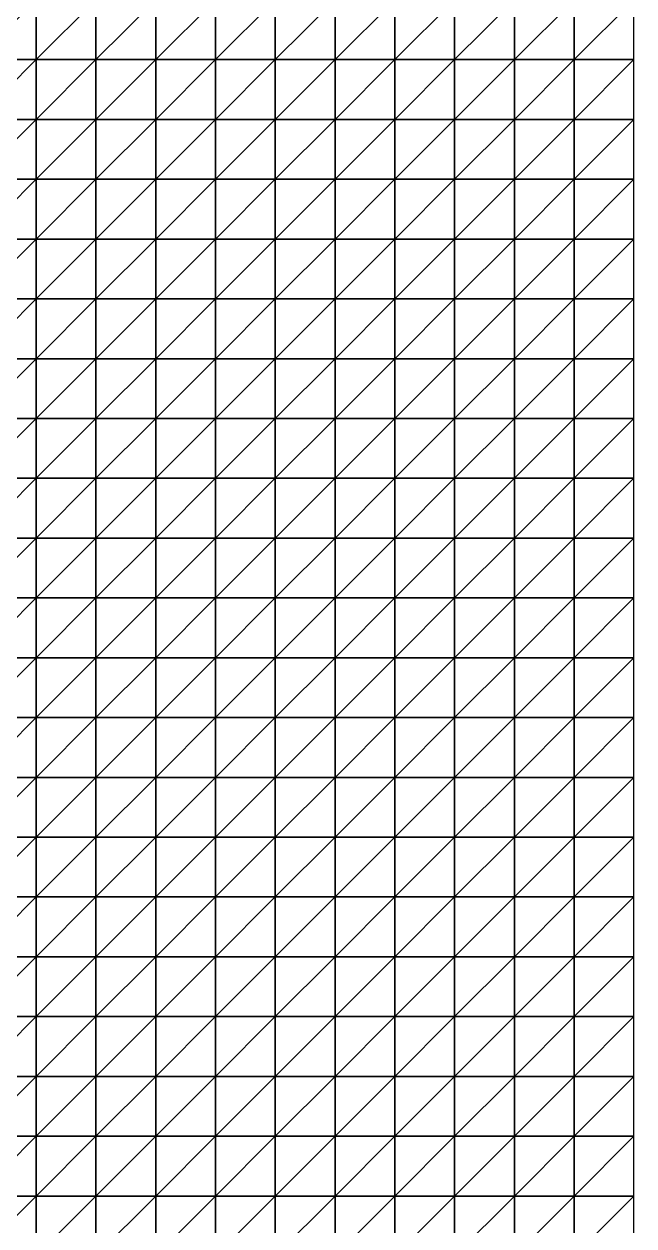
# Model space of a CAD drawing. Header units: metres. Extents: x 351000 to 353000, y 7455000 to 7457000.
# Drawn here: x 352745 to 353000, y 7455988 to 7456490 of the extents above; entities that cross this region are included whole.
import ezdxf

# ---------------------------------------------------------------- set-up
doc = ezdxf.new("R2010")
doc.units = ezdxf.units.M

msp = doc.modelspace()

# ---------------------------------------------------------------- linework, layer by layer
at = {"layer": 'BASE_OF_OXIDE_BOX'}
for points in [[(352725, 7456475, 1250.03), (352750, 7456475, 1246.59), (352750, 7456500, 1251.42)], [(352725, 7456475, 1250.03), (352750, 7456500, 1251.42), (352725, 7456500, 1251.82)], [(352750, 7456475, 1246.59), (352775, 7456475, 1240.62), (352775, 7456500, 1245.31)], [(352750, 7456475, 1246.59), (352775, 7456500, 1245.31), (352750, 7456500, 1251.42)], [(352775, 7456475, 1240.62), (352800, 7456475, 1233.54), (352800, 7456500, 1236.79)], [(352775, 7456475, 1240.62), (352800, 7456500, 1236.79), (352775, 7456500, 1245.31)], [(352800, 7456475, 1233.54), (352825, 7456475, 1226.36), (352825, 7456500, 1227.13)], [(352800, 7456475, 1233.54), (352825, 7456500, 1227.13), (352800, 7456500, 1236.79)], [(352825, 7456475, 1226.36), (352850, 7456475, 1219.73), (352850, 7456500, 1217.49)], [(352825, 7456475, 1226.36), (352850, 7456500, 1217.49), (352825, 7456500, 1227.13)], [(352850, 7456475, 1219.73), (352875, 7456475, 1214.16), (352875, 7456500, 1208.99)], [(352850, 7456475, 1219.73), (352875, 7456500, 1208.99), (352850, 7456500, 1217.49)], [(352875, 7456475, 1214.16), (352900, 7456475, 1210.12), (352900, 7456500, 1202.63)], [(352875, 7456475, 1214.16), (352900, 7456500, 1202.63), (352875, 7456500, 1208.99)], [(352900, 7456475, 1210.12), (352925, 7456475, 1207.95), (352925, 7456500, 1199.06)], [(352900, 7456475, 1210.12), (352925, 7456500, 1199.06), (352900, 7456500, 1202.63)], [(352925, 7456475, 1207.95), (352950, 7456475, 1207.69), (352950, 7456500, 1198.29)], [(352925, 7456475, 1207.95), (352950, 7456500, 1198.29), (352925, 7456500, 1199.06)], [(352950, 7456475, 1207.69), (352975, 7456475, 1208.82), (352975, 7456500, 1199.54)], [(352950, 7456475, 1207.69), (352975, 7456500, 1199.54), (352950, 7456500, 1198.29)], [(352975, 7456475, 1208.82), (353000, 7456475, 1210.4), (353000, 7456500, 1201.46)], [(352975, 7456475, 1208.82), (353000, 7456500, 1201.46), (352975, 7456500, 1199.54)], [(352725, 7456450, 1246.08), (352750, 7456450, 1241.79), (352750, 7456475, 1246.59)], [(352725, 7456450, 1246.08), (352750, 7456475, 1246.59), (352725, 7456475, 1250.03)], [(352750, 7456450, 1241.79), (352775, 7456450, 1236.25), (352775, 7456475, 1240.62)], [(352750, 7456450, 1241.79), (352775, 7456475, 1240.62), (352750, 7456475, 1246.59)], [(352775, 7456450, 1236.25), (352800, 7456450, 1230.85), (352800, 7456475, 1233.54)], [(352775, 7456450, 1236.25), (352800, 7456475, 1233.54), (352775, 7456475, 1240.62)], [(352800, 7456450, 1230.85), (352825, 7456450, 1226.29), (352825, 7456475, 1226.36)], [(352800, 7456450, 1230.85), (352825, 7456475, 1226.36), (352800, 7456475, 1233.54)], [(352825, 7456450, 1226.29), (352850, 7456450, 1222.7), (352850, 7456475, 1219.73)], [(352825, 7456450, 1226.29), (352850, 7456475, 1219.73), (352825, 7456475, 1226.36)], [(352850, 7456450, 1222.7), (352875, 7456450, 1219.98), (352875, 7456475, 1214.16)], [(352850, 7456450, 1222.7), (352875, 7456475, 1214.16), (352850, 7456475, 1219.73)], [(352875, 7456450, 1219.98), (352900, 7456450, 1218.07), (352900, 7456475, 1210.12)], [(352875, 7456450, 1219.98), (352900, 7456475, 1210.12), (352875, 7456475, 1214.16)], [(352900, 7456450, 1218.07), (352925, 7456450, 1217.1), (352925, 7456475, 1207.95)], [(352900, 7456450, 1218.07), (352925, 7456475, 1207.95), (352900, 7456475, 1210.12)], [(352925, 7456450, 1217.1), (352950, 7456450, 1217.16), (352950, 7456475, 1207.69)], [(352925, 7456450, 1217.1), (352950, 7456475, 1207.69), (352925, 7456475, 1207.95)], [(352950, 7456450, 1217.16), (352975, 7456450, 1218.09), (352975, 7456475, 1208.82)], [(352950, 7456450, 1217.16), (352975, 7456475, 1208.82), (352950, 7456475, 1207.69)], [(352975, 7456450, 1218.09), (353000, 7456450, 1219.31), (353000, 7456475, 1210.4)], [(352975, 7456450, 1218.09), (353000, 7456475, 1210.4), (352975, 7456475, 1208.82)], [(352725, 7456425, 1245.04), (352750, 7456425, 1240.06), (352750, 7456450, 1241.79)], [(352725, 7456425, 1245.04), (352750, 7456450, 1241.79), (352725, 7456450, 1246.08)], [(352750, 7456425, 1240.06), (352775, 7456425, 1234.85), (352775, 7456450, 1236.25)], [(352750, 7456425, 1240.06), (352775, 7456450, 1236.25), (352750, 7456450, 1241.79)], [(352775, 7456425, 1234.85), (352800, 7456425, 1230.73), (352800, 7456450, 1230.85)], [(352775, 7456425, 1234.85), (352800, 7456450, 1230.85), (352775, 7456450, 1236.25)], [(352800, 7456425, 1230.73), (352825, 7456425, 1228.07), (352825, 7456450, 1226.29)], [(352800, 7456425, 1230.73), (352825, 7456450, 1226.29), (352800, 7456450, 1230.85)], [(352825, 7456425, 1228.07), (352850, 7456425, 1226.54), (352850, 7456450, 1222.7)], [(352825, 7456425, 1228.07), (352850, 7456450, 1222.7), (352825, 7456450, 1226.29)], [(352850, 7456425, 1226.54), (352875, 7456425, 1225.49), (352875, 7456450, 1219.98)], [(352850, 7456425, 1226.54), (352875, 7456450, 1219.98), (352850, 7456450, 1222.7)], [(352875, 7456425, 1225.49), (352900, 7456425, 1224.52), (352900, 7456450, 1218.07)], [(352875, 7456425, 1225.49), (352900, 7456450, 1218.07), (352875, 7456450, 1219.98)], [(352900, 7456425, 1224.52), (352925, 7456425, 1223.61), (352925, 7456450, 1217.1)], [(352900, 7456425, 1224.52), (352925, 7456450, 1217.1), (352900, 7456450, 1218.07)], [(352925, 7456425, 1223.61), (352950, 7456425, 1223.07), (352950, 7456450, 1217.16)], [(352925, 7456425, 1223.61), (352950, 7456450, 1217.16), (352925, 7456450, 1217.1)], [(352950, 7456425, 1223.07), (352975, 7456425, 1223.13), (352975, 7456450, 1218.09)], [(352950, 7456425, 1223.07), (352975, 7456450, 1218.09), (352950, 7456450, 1217.16)], [(352975, 7456425, 1223.13), (353000, 7456425, 1223.66), (353000, 7456450, 1219.31)], [(352975, 7456425, 1223.13), (353000, 7456450, 1219.31), (352975, 7456450, 1218.09)], [(352725, 7456400, 1246.7), (352750, 7456400, 1241.09), (352750, 7456425, 1240.06)], [(352725, 7456400, 1246.7), (352750, 7456425, 1240.06), (352725, 7456425, 1245.04)], [(352750, 7456400, 1241.09), (352775, 7456400, 1235.94), (352775, 7456425, 1234.85)], [(352750, 7456400, 1241.09), (352775, 7456425, 1234.85), (352750, 7456425, 1240.06)], [(352775, 7456400, 1235.94), (352800, 7456400, 1232.4), (352800, 7456425, 1230.73)], [(352775, 7456400, 1235.94), (352800, 7456425, 1230.73), (352775, 7456425, 1234.85)], [(352800, 7456400, 1232.4), (352825, 7456400, 1230.58), (352825, 7456425, 1228.07)], [(352800, 7456400, 1232.4), (352825, 7456425, 1228.07), (352800, 7456425, 1230.73)], [(352825, 7456400, 1230.58), (352850, 7456400, 1229.76), (352850, 7456425, 1226.54)], [(352825, 7456400, 1230.58), (352850, 7456425, 1226.54), (352825, 7456425, 1228.07)], [(352850, 7456400, 1229.76), (352875, 7456400, 1228.82), (352875, 7456425, 1225.49)], [(352850, 7456400, 1229.76), (352875, 7456425, 1225.49), (352850, 7456425, 1226.54)], [(352875, 7456400, 1228.82), (352900, 7456400, 1227.15), (352900, 7456425, 1224.52)], [(352875, 7456400, 1228.82), (352900, 7456425, 1224.52), (352875, 7456425, 1225.49)], [(352900, 7456400, 1227.15), (352925, 7456400, 1225.35), (352925, 7456425, 1223.61)], [(352900, 7456400, 1227.15), (352925, 7456425, 1223.61), (352900, 7456425, 1224.52)], [(352925, 7456400, 1225.35), (352950, 7456400, 1223.24), (352950, 7456425, 1223.07)], [(352925, 7456400, 1225.35), (352950, 7456425, 1223.07), (352925, 7456425, 1223.61)], [(352950, 7456400, 1223.24), (352975, 7456400, 1221.81), (352975, 7456425, 1223.13)], [(352950, 7456400, 1223.24), (352975, 7456425, 1223.13), (352950, 7456425, 1223.07)], [(352975, 7456400, 1221.81), (353000, 7456400, 1221.4), (353000, 7456425, 1223.66)], [(352975, 7456400, 1221.81), (353000, 7456425, 1223.66), (352975, 7456425, 1223.13)], [(352725, 7456375, 1247.94), (352750, 7456375, 1241.78), (352750, 7456400, 1241.09)], [(352725, 7456375, 1247.94), (352750, 7456400, 1241.09), (352725, 7456400, 1246.7)], [(352750, 7456375, 1241.78), (352775, 7456375, 1236.5), (352775, 7456400, 1235.94)], [(352750, 7456375, 1241.78), (352775, 7456400, 1235.94), (352750, 7456400, 1241.09)], [(352775, 7456375, 1236.5), (352800, 7456375, 1233.07), (352800, 7456400, 1232.4)], [(352775, 7456375, 1236.5), (352800, 7456400, 1232.4), (352775, 7456400, 1235.94)], [(352800, 7456375, 1233.07), (352825, 7456375, 1231.38), (352825, 7456400, 1230.58)], [(352800, 7456375, 1233.07), (352825, 7456400, 1230.58), (352800, 7456400, 1232.4)], [(352825, 7456375, 1231.38), (352850, 7456375, 1230.38), (352850, 7456400, 1229.76)], [(352825, 7456375, 1231.38), (352850, 7456400, 1229.76), (352825, 7456400, 1230.58)], [(352850, 7456375, 1230.38), (352875, 7456375, 1228.87), (352875, 7456400, 1228.82)], [(352850, 7456375, 1230.38), (352875, 7456400, 1228.82), (352850, 7456400, 1229.76)], [(352875, 7456375, 1228.87), (352900, 7456375, 1226.11), (352900, 7456400, 1227.15)], [(352875, 7456375, 1228.87), (352900, 7456400, 1227.15), (352875, 7456400, 1228.82)], [(352900, 7456375, 1226.11), (352925, 7456375, 1222.27), (352925, 7456400, 1225.35)], [(352900, 7456375, 1226.11), (352925, 7456400, 1225.35), (352900, 7456400, 1227.15)], [(352925, 7456375, 1222.27), (352950, 7456375, 1218.31), (352950, 7456400, 1223.24)], [(352925, 7456375, 1222.27), (352950, 7456400, 1223.24), (352925, 7456400, 1225.35)], [(352950, 7456375, 1218.31), (352975, 7456375, 1215.37), (352975, 7456400, 1221.81)], [(352950, 7456375, 1218.31), (352975, 7456400, 1221.81), (352950, 7456400, 1223.24)], [(352975, 7456375, 1215.37), (353000, 7456375, 1214.23), (353000, 7456400, 1221.4)], [(352975, 7456375, 1215.37), (353000, 7456400, 1221.4), (352975, 7456400, 1221.81)], [(352725, 7456350, 1245.14), (352750, 7456350, 1238.68), (352750, 7456375, 1241.78)], [(352725, 7456350, 1245.14), (352750, 7456375, 1241.78), (352725, 7456375, 1247.94)], [(352750, 7456350, 1238.68), (352775, 7456350, 1233.43), (352775, 7456375, 1236.5)], [(352750, 7456350, 1238.68), (352775, 7456375, 1236.5), (352750, 7456375, 1241.78)], [(352775, 7456350, 1233.43), (352800, 7456350, 1230.18), (352800, 7456375, 1233.07)], [(352775, 7456350, 1233.43), (352800, 7456375, 1233.07), (352775, 7456375, 1236.5)], [(352800, 7456350, 1230.18), (352825, 7456350, 1228.58), (352825, 7456375, 1231.38)], [(352800, 7456350, 1230.18), (352825, 7456375, 1231.38), (352800, 7456375, 1233.07)], [(352825, 7456350, 1228.58), (352850, 7456350, 1227.42), (352850, 7456375, 1230.38)], [(352825, 7456350, 1228.58), (352850, 7456375, 1230.38), (352825, 7456375, 1231.38)], [(352850, 7456350, 1227.42), (352875, 7456350, 1225.32), (352875, 7456375, 1228.87)], [(352850, 7456350, 1227.42), (352875, 7456375, 1228.87), (352850, 7456375, 1230.38)], [(352875, 7456350, 1225.32), (352900, 7456350, 1221.55), (352900, 7456375, 1226.11)], [(352875, 7456350, 1225.32), (352900, 7456375, 1226.11), (352875, 7456375, 1228.87)], [(352900, 7456350, 1221.55), (352925, 7456350, 1216.45), (352925, 7456375, 1222.27)], [(352900, 7456350, 1221.55), (352925, 7456375, 1222.27), (352900, 7456375, 1226.11)], [(352925, 7456350, 1216.45), (352950, 7456350, 1211.25), (352950, 7456375, 1218.31)], [(352925, 7456350, 1216.45), (352950, 7456375, 1218.31), (352925, 7456375, 1222.27)], [(352950, 7456350, 1211.25), (352975, 7456350, 1207.51), (352975, 7456375, 1215.37)], [(352950, 7456350, 1211.25), (352975, 7456375, 1215.37), (352950, 7456375, 1218.31)], [(352975, 7456350, 1207.51), (353000, 7456350, 1206.33), (353000, 7456375, 1214.23)], [(352975, 7456350, 1207.51), (353000, 7456375, 1214.23), (352975, 7456375, 1215.37)], [(352725, 7456325, 1237.07), (352750, 7456325, 1230.73), (352750, 7456350, 1238.68)], [(352725, 7456325, 1237.07), (352750, 7456350, 1238.68), (352725, 7456350, 1245.14)], [(352750, 7456325, 1230.73), (352775, 7456325, 1225.96), (352775, 7456350, 1233.43)], [(352750, 7456325, 1230.73), (352775, 7456350, 1233.43), (352750, 7456350, 1238.68)], [(352775, 7456325, 1225.96), (352800, 7456325, 1223.33), (352800, 7456350, 1230.18)], [(352775, 7456325, 1225.96), (352800, 7456350, 1230.18), (352775, 7456350, 1233.43)], [(352800, 7456325, 1223.33), (352825, 7456325, 1222.34), (352825, 7456350, 1228.58)], [(352800, 7456325, 1223.33), (352825, 7456350, 1228.58), (352800, 7456350, 1230.18)], [(352825, 7456325, 1222.34), (352850, 7456325, 1221.63), (352850, 7456350, 1227.42)], [(352825, 7456325, 1222.34), (352850, 7456350, 1227.42), (352825, 7456350, 1228.58)], [(352850, 7456325, 1221.63), (352875, 7456325, 1219.74), (352875, 7456350, 1225.32)], [(352850, 7456325, 1221.63), (352875, 7456350, 1225.32), (352850, 7456350, 1227.42)], [(352875, 7456325, 1219.74), (352900, 7456325, 1215.94), (352900, 7456350, 1221.55)], [(352875, 7456325, 1219.74), (352900, 7456350, 1221.55), (352875, 7456350, 1225.32)], [(352900, 7456325, 1215.94), (352925, 7456325, 1210.67), (352925, 7456350, 1216.45)], [(352900, 7456325, 1215.94), (352925, 7456350, 1216.45), (352900, 7456350, 1221.55)], [(352925, 7456325, 1210.67), (352950, 7456325, 1205.38), (352950, 7456350, 1211.25)], [(352925, 7456325, 1210.67), (352950, 7456350, 1211.25), (352925, 7456350, 1216.45)], [(352950, 7456325, 1205.38), (352975, 7456325, 1201.88), (352975, 7456350, 1207.51)], [(352950, 7456325, 1205.38), (352975, 7456350, 1207.51), (352950, 7456350, 1211.25)], [(352975, 7456325, 1201.88), (353000, 7456325, 1201.49), (353000, 7456350, 1206.33)], [(352975, 7456325, 1201.88), (353000, 7456350, 1206.33), (352975, 7456350, 1207.51)], [(352725, 7456300, 1225.94), (352750, 7456300, 1220.21), (352750, 7456325, 1230.73)], [(352725, 7456300, 1225.94), (352750, 7456325, 1230.73), (352725, 7456325, 1237.07)], [(352750, 7456300, 1220.21), (352775, 7456300, 1216.36), (352775, 7456325, 1225.96)], [(352750, 7456300, 1220.21), (352775, 7456325, 1225.96), (352750, 7456325, 1230.73)], [(352775, 7456300, 1216.36), (352800, 7456300, 1214.79), (352800, 7456325, 1223.33)], [(352775, 7456300, 1216.36), (352800, 7456325, 1223.33), (352775, 7456325, 1225.96)], [(352800, 7456300, 1214.79), (352825, 7456300, 1214.87), (352825, 7456325, 1222.34)], [(352800, 7456300, 1214.79), (352825, 7456325, 1222.34), (352800, 7456325, 1223.33)], [(352825, 7456300, 1214.87), (352850, 7456300, 1215.18), (352850, 7456325, 1221.63)], [(352825, 7456300, 1214.87), (352850, 7456325, 1221.63), (352825, 7456325, 1222.34)], [(352850, 7456300, 1215.18), (352875, 7456300, 1214.23), (352875, 7456325, 1219.74)], [(352850, 7456300, 1215.18), (352875, 7456325, 1219.74), (352850, 7456325, 1221.63)], [(352875, 7456300, 1214.23), (352900, 7456300, 1211.28), (352900, 7456325, 1215.94)], [(352875, 7456300, 1214.23), (352900, 7456325, 1215.94), (352875, 7456325, 1219.74)], [(352900, 7456300, 1211.28), (352925, 7456300, 1206.8), (352925, 7456325, 1210.67)], [(352900, 7456300, 1211.28), (352925, 7456325, 1210.67), (352900, 7456325, 1215.94)], [(352925, 7456300, 1206.8), (352950, 7456300, 1202.34), (352950, 7456325, 1205.38)], [(352925, 7456300, 1206.8), (352950, 7456325, 1205.38), (352925, 7456325, 1210.67)], [(352950, 7456300, 1202.34), (352975, 7456300, 1199.84), (352975, 7456325, 1201.88)], [(352950, 7456300, 1202.34), (352975, 7456325, 1201.88), (352950, 7456325, 1205.38)], [(352975, 7456300, 1199.84), (353000, 7456300, 1200.74), (353000, 7456325, 1201.49)], [(352975, 7456300, 1199.84), (353000, 7456325, 1201.49), (352975, 7456325, 1201.88)], [(352725, 7456275, 1216.16), (352750, 7456275, 1211.39), (352750, 7456300, 1220.21)], [(352725, 7456275, 1216.16), (352750, 7456300, 1220.21), (352725, 7456300, 1225.94)], [(352750, 7456275, 1211.39), (352775, 7456275, 1208.61), (352775, 7456300, 1216.36)], [(352750, 7456275, 1211.39), (352775, 7456300, 1216.36), (352750, 7456300, 1220.21)], [(352775, 7456275, 1208.61), (352800, 7456275, 1208.11), (352800, 7456300, 1214.79)], [(352775, 7456275, 1208.61), (352800, 7456300, 1214.79), (352775, 7456300, 1216.36)], [(352800, 7456275, 1208.11), (352825, 7456275, 1209.19), (352825, 7456300, 1214.87)], [(352800, 7456275, 1208.11), (352825, 7456300, 1214.87), (352800, 7456300, 1214.79)], [(352825, 7456275, 1209.19), (352850, 7456275, 1210.47), (352850, 7456300, 1215.18)], [(352825, 7456275, 1209.19), (352850, 7456300, 1215.18), (352825, 7456300, 1214.87)], [(352850, 7456275, 1210.47), (352875, 7456275, 1210.46), (352875, 7456300, 1214.23)], [(352850, 7456275, 1210.47), (352875, 7456300, 1214.23), (352850, 7456300, 1215.18)], [(352875, 7456275, 1210.46), (352900, 7456275, 1208.44), (352900, 7456300, 1211.28)], [(352875, 7456275, 1210.46), (352900, 7456300, 1211.28), (352875, 7456300, 1214.23)], [(352900, 7456275, 1208.44), (352925, 7456275, 1204.89), (352925, 7456300, 1206.8)], [(352900, 7456275, 1208.44), (352925, 7456300, 1206.8), (352900, 7456300, 1211.28)], [(352925, 7456275, 1204.89), (352950, 7456275, 1201.39), (352950, 7456300, 1202.34)], [(352925, 7456275, 1204.89), (352950, 7456300, 1202.34), (352925, 7456300, 1206.8)], [(352950, 7456275, 1201.39), (352975, 7456275, 1199.93), (352975, 7456300, 1199.84)], [(352950, 7456275, 1201.39), (352975, 7456300, 1199.84), (352950, 7456300, 1202.34)], [(352975, 7456275, 1199.93), (353000, 7456275, 1201.97), (353000, 7456300, 1200.74)], [(352975, 7456275, 1199.93), (353000, 7456300, 1200.74), (352975, 7456300, 1199.84)], [(352725, 7456250, 1211.54), (352750, 7456250, 1207.89), (352750, 7456275, 1211.39)], [(352725, 7456250, 1211.54), (352750, 7456275, 1211.39), (352725, 7456275, 1216.16)], [(352750, 7456250, 1207.89), (352775, 7456250, 1206.02), (352775, 7456275, 1208.61)], [(352750, 7456250, 1207.89), (352775, 7456275, 1208.61), (352750, 7456275, 1211.39)], [(352775, 7456250, 1206.02), (352800, 7456250, 1206.11), (352800, 7456275, 1208.11)], [(352775, 7456250, 1206.02), (352800, 7456275, 1208.11), (352775, 7456275, 1208.61)], [(352800, 7456250, 1206.11), (352825, 7456250, 1207.52), (352825, 7456275, 1209.19)], [(352800, 7456250, 1206.11), (352825, 7456275, 1209.19), (352800, 7456275, 1208.11)], [(352825, 7456250, 1207.52), (352850, 7456250, 1208.97), (352850, 7456275, 1210.47)], [(352825, 7456250, 1207.52), (352850, 7456275, 1210.47), (352825, 7456275, 1209.19)], [(352850, 7456250, 1208.97), (352875, 7456250, 1209.1), (352875, 7456275, 1210.46)], [(352850, 7456250, 1208.97), (352875, 7456275, 1210.46), (352850, 7456275, 1210.47)], [(352875, 7456250, 1209.1), (352900, 7456250, 1207.23), (352900, 7456275, 1208.44)], [(352875, 7456250, 1209.1), (352900, 7456275, 1208.44), (352875, 7456275, 1210.46)], [(352900, 7456250, 1207.23), (352925, 7456250, 1203.86), (352925, 7456275, 1204.89)], [(352900, 7456250, 1207.23), (352925, 7456275, 1204.89), (352900, 7456275, 1208.44)], [(352925, 7456250, 1203.86), (352950, 7456250, 1200.58), (352950, 7456275, 1201.39)], [(352925, 7456250, 1203.86), (352950, 7456275, 1201.39), (352925, 7456275, 1204.89)], [(352950, 7456250, 1200.58), (352975, 7456250, 1199.43), (352975, 7456275, 1199.93)], [(352950, 7456250, 1200.58), (352975, 7456275, 1199.93), (352950, 7456275, 1201.39)], [(352975, 7456250, 1199.43), (353000, 7456250, 1201.93), (353000, 7456275, 1201.97)], [(352975, 7456250, 1199.43), (353000, 7456275, 1201.97), (352975, 7456275, 1199.93)], [(352725, 7456225, 1213.12), (352750, 7456225, 1210.66), (352750, 7456250, 1207.89)], [(352725, 7456225, 1213.12), (352750, 7456250, 1207.89), (352725, 7456250, 1211.54)], [(352750, 7456225, 1210.66), (352775, 7456225, 1209.38), (352775, 7456250, 1206.02)], [(352750, 7456225, 1210.66), (352775, 7456250, 1206.02), (352750, 7456250, 1207.89)], [(352775, 7456225, 1209.38), (352800, 7456225, 1209.44), (352800, 7456250, 1206.11)], [(352775, 7456225, 1209.38), (352800, 7456250, 1206.11), (352775, 7456250, 1206.02)], [(352800, 7456225, 1209.44), (352825, 7456225, 1210.33), (352825, 7456250, 1207.52)], [(352800, 7456225, 1209.44), (352825, 7456250, 1207.52), (352800, 7456250, 1206.11)], [(352825, 7456225, 1210.33), (352850, 7456225, 1210.92), (352850, 7456250, 1208.97)], [(352825, 7456225, 1210.33), (352850, 7456250, 1208.97), (352825, 7456250, 1207.52)], [(352850, 7456225, 1210.92), (352875, 7456225, 1210.04), (352875, 7456250, 1209.1)], [(352850, 7456225, 1210.92), (352875, 7456250, 1209.1), (352850, 7456250, 1208.97)], [(352875, 7456225, 1210.04), (352900, 7456225, 1207.15), (352900, 7456250, 1207.23)], [(352875, 7456225, 1210.04), (352900, 7456250, 1207.23), (352875, 7456250, 1209.1)], [(352900, 7456225, 1207.15), (352925, 7456225, 1202.8), (352925, 7456250, 1203.86)], [(352900, 7456225, 1207.15), (352925, 7456250, 1203.86), (352900, 7456250, 1207.23)], [(352925, 7456225, 1202.8), (352950, 7456225, 1198.64), (352950, 7456250, 1200.58)], [(352925, 7456225, 1202.8), (352950, 7456250, 1200.58), (352925, 7456250, 1203.86)], [(352950, 7456225, 1198.64), (352975, 7456225, 1196.75), (352975, 7456250, 1199.43)], [(352950, 7456225, 1198.64), (352975, 7456250, 1199.43), (352950, 7456250, 1200.58)], [(352975, 7456225, 1196.75), (353000, 7456225, 1198.75), (353000, 7456250, 1201.93)], [(352975, 7456225, 1196.75), (353000, 7456250, 1201.93), (352975, 7456250, 1199.43)], [(352725, 7456200, 1218.88), (352750, 7456200, 1217.7), (352750, 7456225, 1210.66)], [(352725, 7456200, 1218.88), (352750, 7456225, 1210.66), (352725, 7456225, 1213.12)], [(352750, 7456200, 1217.7), (352775, 7456200, 1216.92), (352775, 7456225, 1209.38)], [(352750, 7456200, 1217.7), (352775, 7456225, 1209.38), (352750, 7456225, 1210.66)], [(352775, 7456200, 1216.92), (352800, 7456200, 1216.64), (352800, 7456225, 1209.44)], [(352775, 7456200, 1216.92), (352800, 7456225, 1209.44), (352775, 7456225, 1209.38)], [(352800, 7456200, 1216.64), (352825, 7456200, 1216.48), (352825, 7456225, 1210.33)], [(352800, 7456200, 1216.64), (352825, 7456225, 1210.33), (352800, 7456225, 1209.44)], [(352825, 7456200, 1216.48), (352850, 7456200, 1215.56), (352850, 7456225, 1210.92)], [(352825, 7456200, 1216.48), (352850, 7456225, 1210.92), (352825, 7456225, 1210.33)], [(352850, 7456200, 1215.56), (352875, 7456200, 1212.92), (352875, 7456225, 1210.04)], [(352850, 7456200, 1215.56), (352875, 7456225, 1210.04), (352850, 7456225, 1210.92)], [(352875, 7456200, 1212.92), (352900, 7456200, 1208.18), (352900, 7456225, 1207.15)], [(352875, 7456200, 1212.92), (352900, 7456225, 1207.15), (352875, 7456225, 1210.04)], [(352900, 7456200, 1208.18), (352925, 7456200, 1202.01), (352925, 7456225, 1202.8)], [(352900, 7456200, 1208.18), (352925, 7456225, 1202.8), (352900, 7456225, 1207.15)], [(352925, 7456200, 1202.01), (352950, 7456200, 1196.11), (352950, 7456225, 1198.64)], [(352925, 7456200, 1202.01), (352950, 7456225, 1198.64), (352925, 7456225, 1202.8)], [(352950, 7456200, 1196.11), (352975, 7456200, 1192.64), (352975, 7456225, 1196.75)], [(352950, 7456200, 1196.11), (352975, 7456225, 1196.75), (352950, 7456225, 1198.64)], [(352975, 7456200, 1192.64), (353000, 7456200, 1193.37), (353000, 7456225, 1198.75)], [(352975, 7456200, 1192.64), (353000, 7456225, 1198.75), (352975, 7456225, 1196.75)], [(352725, 7456175, 1225.43), (352750, 7456175, 1225.72), (352750, 7456200, 1217.7)], [(352725, 7456175, 1225.43), (352750, 7456200, 1217.7), (352725, 7456200, 1218.88)], [(352750, 7456175, 1225.72), (352775, 7456175, 1225.61), (352775, 7456200, 1216.92)], [(352750, 7456175, 1225.72), (352775, 7456200, 1216.92), (352750, 7456200, 1217.7)], [(352775, 7456175, 1225.61), (352800, 7456175, 1225.16), (352800, 7456200, 1216.64)], [(352775, 7456175, 1225.61), (352800, 7456200, 1216.64), (352775, 7456200, 1216.92)], [(352800, 7456175, 1225.16), (352825, 7456175, 1224.09), (352825, 7456200, 1216.48)], [(352800, 7456175, 1225.16), (352825, 7456200, 1216.48), (352800, 7456200, 1216.64)], [(352825, 7456175, 1224.09), (352850, 7456175, 1221.73), (352850, 7456200, 1215.56)], [(352825, 7456175, 1224.09), (352850, 7456200, 1215.56), (352825, 7456200, 1216.48)], [(352850, 7456175, 1221.73), (352875, 7456175, 1217.37), (352875, 7456200, 1212.92)], [(352850, 7456175, 1221.73), (352875, 7456200, 1212.92), (352850, 7456200, 1215.56)], [(352875, 7456175, 1217.37), (352900, 7456175, 1210.77), (352900, 7456200, 1208.18)], [(352875, 7456175, 1217.37), (352900, 7456200, 1208.18), (352875, 7456200, 1212.92)], [(352900, 7456175, 1210.77), (352925, 7456175, 1202.7), (352925, 7456200, 1202.01)], [(352900, 7456175, 1210.77), (352925, 7456200, 1202.01), (352900, 7456200, 1208.18)], [(352925, 7456175, 1202.7), (352950, 7456175, 1194.91), (352950, 7456200, 1196.11)], [(352925, 7456175, 1202.7), (352950, 7456200, 1196.11), (352925, 7456200, 1202.01)], [(352950, 7456175, 1194.91), (352975, 7456175, 1189.63), (352975, 7456200, 1192.64)], [(352950, 7456175, 1194.91), (352975, 7456200, 1192.64), (352950, 7456200, 1196.11)], [(352975, 7456175, 1189.63), (353000, 7456175, 1188.76), (353000, 7456200, 1193.37)], [(352975, 7456175, 1189.63), (353000, 7456200, 1193.37), (352975, 7456200, 1192.64)], [(352725, 7456150, 1230.24), (352750, 7456150, 1232.1), (352750, 7456175, 1225.72)], [(352725, 7456150, 1230.24), (352750, 7456175, 1225.72), (352725, 7456175, 1225.43)], [(352750, 7456150, 1232.1), (352775, 7456150, 1232.95), (352775, 7456175, 1225.61)], [(352750, 7456150, 1232.1), (352775, 7456175, 1225.61), (352750, 7456175, 1225.72)], [(352775, 7456150, 1232.95), (352800, 7456150, 1232.75), (352800, 7456175, 1225.16)], [(352775, 7456150, 1232.95), (352800, 7456175, 1225.16), (352775, 7456175, 1225.61)], [(352800, 7456150, 1232.75), (352825, 7456150, 1231.32), (352825, 7456175, 1224.09)], [(352800, 7456150, 1232.75), (352825, 7456175, 1224.09), (352800, 7456175, 1225.16)], [(352825, 7456150, 1231.32), (352850, 7456150, 1228.16), (352850, 7456175, 1221.73)], [(352825, 7456150, 1231.32), (352850, 7456175, 1221.73), (352825, 7456175, 1224.09)], [(352850, 7456150, 1228.16), (352875, 7456150, 1222.76), (352875, 7456175, 1217.37)], [(352850, 7456150, 1228.16), (352875, 7456175, 1217.37), (352850, 7456175, 1221.73)], [(352875, 7456150, 1222.76), (352900, 7456150, 1215.02), (352900, 7456175, 1210.77)], [(352875, 7456150, 1222.76), (352900, 7456175, 1210.77), (352875, 7456175, 1217.37)], [(352900, 7456150, 1215.02), (352925, 7456150, 1205.73), (352925, 7456175, 1202.7)], [(352900, 7456150, 1215.02), (352925, 7456175, 1202.7), (352900, 7456175, 1210.77)], [(352925, 7456150, 1205.73), (352950, 7456150, 1196.62), (352950, 7456175, 1194.91)], [(352925, 7456150, 1205.73), (352950, 7456175, 1194.91), (352925, 7456175, 1202.7)], [(352950, 7456150, 1196.62), (352975, 7456150, 1189.93), (352975, 7456175, 1189.63)], [(352950, 7456150, 1196.62), (352975, 7456175, 1189.63), (352950, 7456175, 1194.91)], [(352975, 7456150, 1189.93), (353000, 7456150, 1187.61), (353000, 7456175, 1188.76)], [(352975, 7456150, 1189.93), (353000, 7456175, 1188.76), (352975, 7456175, 1189.63)], [(352725, 7456125, 1232.84), (352750, 7456125, 1236.05), (352750, 7456150, 1232.1)], [(352725, 7456125, 1232.84), (352750, 7456150, 1232.1), (352725, 7456150, 1230.24)], [(352750, 7456125, 1236.05), (352775, 7456125, 1237.85), (352775, 7456150, 1232.95)], [(352750, 7456125, 1236.05), (352775, 7456150, 1232.95), (352750, 7456150, 1232.1)], [(352775, 7456125, 1237.85), (352800, 7456125, 1238.12), (352800, 7456150, 1232.75)], [(352775, 7456125, 1237.85), (352800, 7456150, 1232.75), (352775, 7456150, 1232.95)], [(352800, 7456125, 1238.12), (352825, 7456125, 1236.75), (352825, 7456150, 1231.32)], [(352800, 7456125, 1238.12), (352825, 7456150, 1231.32), (352800, 7456150, 1232.75)], [(352825, 7456125, 1236.75), (352850, 7456125, 1233.44), (352850, 7456150, 1228.16)], [(352825, 7456125, 1236.75), (352850, 7456150, 1228.16), (352825, 7456150, 1231.32)], [(352850, 7456125, 1233.44), (352875, 7456125, 1227.82), (352875, 7456150, 1222.76)], [(352850, 7456125, 1233.44), (352875, 7456150, 1222.76), (352850, 7456150, 1228.16)], [(352875, 7456125, 1227.82), (352900, 7456125, 1219.9), (352900, 7456150, 1215.02)], [(352875, 7456125, 1227.82), (352900, 7456150, 1215.02), (352875, 7456150, 1222.76)], [(352900, 7456125, 1219.9), (352925, 7456125, 1210.42), (352925, 7456150, 1205.73)], [(352900, 7456125, 1219.9), (352925, 7456150, 1205.73), (352900, 7456150, 1215.02)], [(352925, 7456125, 1210.42), (352950, 7456125, 1200.99), (352950, 7456150, 1196.62)], [(352925, 7456125, 1210.42), (352950, 7456150, 1196.62), (352925, 7456150, 1205.73)], [(352950, 7456125, 1200.99), (352975, 7456125, 1193.71), (352975, 7456150, 1189.93)], [(352950, 7456125, 1200.99), (352975, 7456150, 1189.93), (352950, 7456150, 1196.62)], [(352975, 7456125, 1193.71), (353000, 7456125, 1190.46), (353000, 7456150, 1187.61)], [(352975, 7456125, 1193.71), (353000, 7456150, 1187.61), (352975, 7456150, 1189.93)], [(352725, 7456100, 1234.34), (352750, 7456100, 1238.19), (352750, 7456125, 1236.05)], [(352725, 7456100, 1234.34), (352750, 7456125, 1236.05), (352725, 7456125, 1232.84)], [(352750, 7456100, 1238.19), (352775, 7456100, 1240.39), (352775, 7456125, 1237.85)], [(352750, 7456100, 1238.19), (352775, 7456125, 1237.85), (352750, 7456125, 1236.05)], [(352775, 7456100, 1240.39), (352800, 7456100, 1240.79), (352800, 7456125, 1238.12)], [(352775, 7456100, 1240.39), (352800, 7456125, 1238.12), (352775, 7456125, 1237.85)], [(352800, 7456100, 1240.79), (352825, 7456100, 1239.4), (352825, 7456125, 1236.75)], [(352800, 7456100, 1240.79), (352825, 7456125, 1236.75), (352800, 7456125, 1238.12)], [(352825, 7456100, 1239.4), (352850, 7456100, 1236.11), (352850, 7456125, 1233.44)], [(352825, 7456100, 1239.4), (352850, 7456125, 1233.44), (352825, 7456125, 1236.75)], [(352850, 7456100, 1236.11), (352875, 7456100, 1230.76), (352875, 7456125, 1227.82)], [(352850, 7456100, 1236.11), (352875, 7456125, 1227.82), (352850, 7456125, 1233.44)], [(352875, 7456100, 1230.76), (352900, 7456100, 1223.39), (352900, 7456125, 1219.9)], [(352875, 7456100, 1230.76), (352900, 7456125, 1219.9), (352875, 7456125, 1227.82)], [(352900, 7456100, 1223.39), (352925, 7456100, 1214.65), (352925, 7456125, 1210.42)], [(352900, 7456100, 1223.39), (352925, 7456125, 1210.42), (352900, 7456125, 1219.9)], [(352925, 7456100, 1214.65), (352950, 7456100, 1205.89), (352950, 7456125, 1200.99)], [(352925, 7456100, 1214.65), (352950, 7456125, 1200.99), (352925, 7456125, 1210.42)], [(352950, 7456100, 1205.89), (352975, 7456100, 1198.95), (352975, 7456125, 1193.71)], [(352950, 7456100, 1205.89), (352975, 7456125, 1193.71), (352950, 7456125, 1200.99)], [(352975, 7456100, 1198.95), (353000, 7456100, 1195.49), (353000, 7456125, 1190.46)], [(352975, 7456100, 1198.95), (353000, 7456125, 1190.46), (352975, 7456125, 1193.71)], [(352725, 7456075, 1235.85), (352750, 7456075, 1239.34), (352750, 7456100, 1238.19)], [(352725, 7456075, 1235.85), (352750, 7456100, 1238.19), (352725, 7456100, 1234.34)], [(352750, 7456075, 1239.34), (352775, 7456075, 1241), (352775, 7456100, 1240.39)], [(352750, 7456075, 1239.34), (352775, 7456100, 1240.39), (352750, 7456100, 1238.19)], [(352775, 7456075, 1241), (352800, 7456075, 1240.72), (352800, 7456100, 1240.79)], [(352775, 7456075, 1241), (352800, 7456100, 1240.79), (352775, 7456100, 1240.39)], [(352800, 7456075, 1240.72), (352825, 7456075, 1238.71), (352825, 7456100, 1239.4)], [(352800, 7456075, 1240.72), (352825, 7456100, 1239.4), (352800, 7456100, 1240.79)], [(352825, 7456075, 1238.71), (352850, 7456075, 1235.14), (352850, 7456100, 1236.11)], [(352825, 7456075, 1238.71), (352850, 7456100, 1236.11), (352825, 7456100, 1239.4)], [(352850, 7456075, 1235.14), (352875, 7456075, 1230.06), (352875, 7456100, 1230.76)], [(352850, 7456075, 1235.14), (352875, 7456100, 1230.76), (352850, 7456100, 1236.11)], [(352875, 7456075, 1230.06), (352900, 7456075, 1223.59), (352900, 7456100, 1223.39)], [(352875, 7456075, 1230.06), (352900, 7456100, 1223.39), (352875, 7456100, 1230.76)], [(352900, 7456075, 1223.59), (352925, 7456075, 1216.19), (352925, 7456100, 1214.65)], [(352900, 7456075, 1223.59), (352925, 7456100, 1214.65), (352900, 7456100, 1223.39)], [(352925, 7456075, 1216.19), (352950, 7456075, 1208.88), (352950, 7456100, 1205.89)], [(352925, 7456075, 1216.19), (352950, 7456100, 1205.89), (352925, 7456100, 1214.65)], [(352950, 7456075, 1208.88), (352975, 7456075, 1203.05), (352975, 7456100, 1198.95)], [(352950, 7456075, 1208.88), (352975, 7456100, 1198.95), (352950, 7456100, 1205.89)], [(352975, 7456075, 1203.05), (353000, 7456075, 1200.06), (353000, 7456100, 1195.49)], [(352975, 7456075, 1203.05), (353000, 7456100, 1195.49), (352975, 7456100, 1198.95)], [(352725, 7456050, 1237.3), (352750, 7456050, 1239.53), (352750, 7456075, 1239.34)], [(352725, 7456050, 1237.3), (352750, 7456075, 1239.34), (352725, 7456075, 1235.85)], [(352750, 7456050, 1239.53), (352775, 7456050, 1239.76), (352775, 7456075, 1241)], [(352750, 7456050, 1239.53), (352775, 7456075, 1241), (352750, 7456075, 1239.34)], [(352775, 7456050, 1239.76), (352800, 7456050, 1237.99), (352800, 7456075, 1240.72)], [(352775, 7456050, 1239.76), (352800, 7456075, 1240.72), (352775, 7456075, 1241)], [(352800, 7456050, 1237.99), (352825, 7456050, 1234.72), (352825, 7456075, 1238.71)], [(352800, 7456050, 1237.99), (352825, 7456075, 1238.71), (352800, 7456075, 1240.72)], [(352825, 7456050, 1234.72), (352850, 7456050, 1230.47), (352850, 7456075, 1235.14)], [(352825, 7456050, 1234.72), (352850, 7456075, 1235.14), (352825, 7456075, 1238.71)], [(352850, 7456050, 1230.47), (352875, 7456050, 1225.54), (352875, 7456075, 1230.06)], [(352850, 7456050, 1230.47), (352875, 7456075, 1230.06), (352850, 7456075, 1235.14)], [(352875, 7456050, 1225.54), (352900, 7456050, 1220.1), (352900, 7456075, 1223.59)], [(352875, 7456050, 1225.54), (352900, 7456075, 1223.59), (352875, 7456075, 1230.06)], [(352900, 7456050, 1220.1), (352925, 7456050, 1214.42), (352925, 7456075, 1216.19)], [(352900, 7456050, 1220.1), (352925, 7456075, 1216.19), (352900, 7456075, 1223.59)], [(352925, 7456050, 1214.42), (352950, 7456050, 1209.06), (352950, 7456075, 1208.88)], [(352925, 7456050, 1214.42), (352950, 7456075, 1208.88), (352925, 7456075, 1216.19)], [(352950, 7456050, 1209.06), (352975, 7456050, 1204.91), (352975, 7456075, 1203.05)], [(352950, 7456050, 1209.06), (352975, 7456075, 1203.05), (352950, 7456075, 1208.88)], [(352975, 7456050, 1204.91), (353000, 7456050, 1202.89), (353000, 7456075, 1200.06)], [(352975, 7456050, 1204.91), (353000, 7456075, 1200.06), (352975, 7456075, 1203.05)], [(352725, 7456025, 1237.47), (352750, 7456025, 1238.07), (352750, 7456050, 1239.53)], [(352725, 7456025, 1237.47), (352750, 7456050, 1239.53), (352725, 7456050, 1237.3)], [(352750, 7456025, 1238.07), (352775, 7456025, 1236.48), (352775, 7456050, 1239.76)], [(352750, 7456025, 1238.07), (352775, 7456050, 1239.76), (352750, 7456050, 1239.53)], [(352775, 7456025, 1236.48), (352800, 7456025, 1232.94), (352800, 7456050, 1237.99)], [(352775, 7456025, 1236.48), (352800, 7456050, 1237.99), (352775, 7456050, 1239.76)], [(352800, 7456025, 1232.94), (352825, 7456025, 1228.25), (352825, 7456050, 1234.72)], [(352800, 7456025, 1232.94), (352825, 7456050, 1234.72), (352800, 7456050, 1237.99)], [(352825, 7456025, 1228.25), (352850, 7456025, 1223.31), (352850, 7456050, 1230.47)], [(352825, 7456025, 1228.25), (352850, 7456050, 1230.47), (352825, 7456050, 1234.72)], [(352850, 7456025, 1223.31), (352875, 7456025, 1218.69), (352875, 7456050, 1225.54)], [(352850, 7456025, 1223.31), (352875, 7456050, 1225.54), (352850, 7456050, 1230.47)], [(352875, 7456025, 1218.69), (352900, 7456025, 1214.58), (352900, 7456050, 1220.1)], [(352875, 7456025, 1218.69), (352900, 7456050, 1220.1), (352875, 7456050, 1225.54)], [(352900, 7456025, 1214.58), (352925, 7456025, 1210.96), (352925, 7456050, 1214.42)], [(352900, 7456025, 1214.58), (352925, 7456050, 1214.42), (352900, 7456050, 1220.1)], [(352925, 7456025, 1210.96), (352950, 7456025, 1207.92), (352950, 7456050, 1209.06)], [(352925, 7456025, 1210.96), (352950, 7456050, 1209.06), (352925, 7456050, 1214.42)], [(352950, 7456025, 1207.92), (352975, 7456025, 1205.74), (352975, 7456050, 1204.91)], [(352950, 7456025, 1207.92), (352975, 7456050, 1204.91), (352950, 7456050, 1209.06)], [(352975, 7456025, 1205.74), (353000, 7456025, 1204.87), (353000, 7456050, 1202.89)], [(352975, 7456025, 1205.74), (353000, 7456050, 1202.89), (352975, 7456050, 1204.91)], [(352725, 7456000, 1235.17), (352750, 7456000, 1234.3), (352750, 7456025, 1238.07)], [(352725, 7456000, 1235.17), (352750, 7456025, 1238.07), (352725, 7456025, 1237.47)], [(352750, 7456000, 1234.3), (352775, 7456000, 1231.19), (352775, 7456025, 1236.48)], [(352750, 7456000, 1234.3), (352775, 7456025, 1236.48), (352750, 7456025, 1238.07)], [(352775, 7456000, 1231.19), (352800, 7456000, 1226.26), (352800, 7456025, 1232.94)], [(352775, 7456000, 1231.19), (352800, 7456025, 1232.94), (352775, 7456025, 1236.48)], [(352800, 7456000, 1226.26), (352825, 7456000, 1220.67), (352825, 7456025, 1228.25)], [(352800, 7456000, 1226.26), (352825, 7456025, 1228.25), (352800, 7456025, 1232.94)], [(352825, 7456000, 1220.67), (352850, 7456000, 1215.64), (352850, 7456025, 1223.31)], [(352825, 7456000, 1220.67), (352850, 7456025, 1223.31), (352825, 7456025, 1228.25)], [(352850, 7456000, 1215.64), (352875, 7456000, 1211.95), (352875, 7456025, 1218.69)], [(352850, 7456000, 1215.64), (352875, 7456025, 1218.69), (352850, 7456025, 1223.31)], [(352875, 7456000, 1211.95), (352900, 7456000, 1209.74), (352900, 7456025, 1214.58)], [(352875, 7456000, 1211.95), (352900, 7456025, 1214.58), (352875, 7456025, 1218.69)], [(352900, 7456000, 1209.74), (352925, 7456000, 1208.67), (352925, 7456025, 1210.96)], [(352900, 7456000, 1209.74), (352925, 7456025, 1210.96), (352900, 7456025, 1214.58)], [(352925, 7456000, 1208.67), (352950, 7456000, 1208.24), (352950, 7456025, 1207.92)], [(352925, 7456000, 1208.67), (352950, 7456025, 1207.92), (352925, 7456025, 1210.96)], [(352950, 7456000, 1208.24), (352975, 7456000, 1208.12), (352975, 7456025, 1205.74)], [(352950, 7456000, 1208.24), (352975, 7456025, 1205.74), (352950, 7456025, 1207.92)], [(352975, 7456000, 1208.12), (353000, 7456000, 1208.3), (353000, 7456025, 1204.87)], [(352975, 7456000, 1208.12), (353000, 7456025, 1204.87), (352975, 7456025, 1205.74)], [(352725, 7455975, 1230.38), (352750, 7455975, 1228.47), (352750, 7456000, 1234.3)], [(352725, 7455975, 1230.38), (352750, 7456000, 1234.3), (352725, 7456000, 1235.17)], [(352750, 7455975, 1228.47), (352775, 7455975, 1224.41), (352775, 7456000, 1231.19)], [(352750, 7455975, 1228.47), (352775, 7456000, 1231.19), (352750, 7456000, 1234.3)], [(352775, 7455975, 1224.41), (352800, 7455975, 1218.87), (352800, 7456000, 1226.26)], [(352775, 7455975, 1224.41), (352800, 7456000, 1226.26), (352775, 7456000, 1231.19)], [(352800, 7455975, 1218.87), (352825, 7455975, 1213.27), (352825, 7456000, 1220.67)], [(352800, 7455975, 1218.87), (352825, 7456000, 1220.67), (352800, 7456000, 1226.26)], [(352825, 7455975, 1213.27), (352850, 7455975, 1209.09), (352850, 7456000, 1215.64)], [(352825, 7455975, 1213.27), (352850, 7456000, 1215.64), (352825, 7456000, 1220.67)], [(352850, 7455975, 1209.09), (352875, 7455975, 1207.2), (352875, 7456000, 1211.95)], [(352850, 7455975, 1209.09), (352875, 7456000, 1211.95), (352850, 7456000, 1215.64)], [(352875, 7455975, 1207.2), (352900, 7455975, 1207.62), (352900, 7456000, 1209.74)], [(352875, 7455975, 1207.2), (352900, 7456000, 1209.74), (352875, 7456000, 1211.95)], [(352900, 7455975, 1207.62), (352925, 7455975, 1209.58), (352925, 7456000, 1208.67)], [(352900, 7455975, 1207.62), (352925, 7456000, 1208.67), (352900, 7456000, 1209.74)], [(352925, 7455975, 1209.58), (352950, 7455975, 1211.99), (352950, 7456000, 1208.24)], [(352925, 7455975, 1209.58), (352950, 7456000, 1208.24), (352925, 7456000, 1208.67)], [(352950, 7455975, 1211.99), (352975, 7455975, 1213.9), (352975, 7456000, 1208.12)], [(352950, 7455975, 1211.99), (352975, 7456000, 1208.12), (352950, 7456000, 1208.24)], [(352975, 7455975, 1213.9), (353000, 7455975, 1214.85), (353000, 7456000, 1208.3)], [(352975, 7455975, 1213.9), (353000, 7456000, 1208.3), (352975, 7456000, 1208.12)]]:
    msp.add_3dface(points, dxfattribs=at)

doc.saveas('drawing.dxf')
